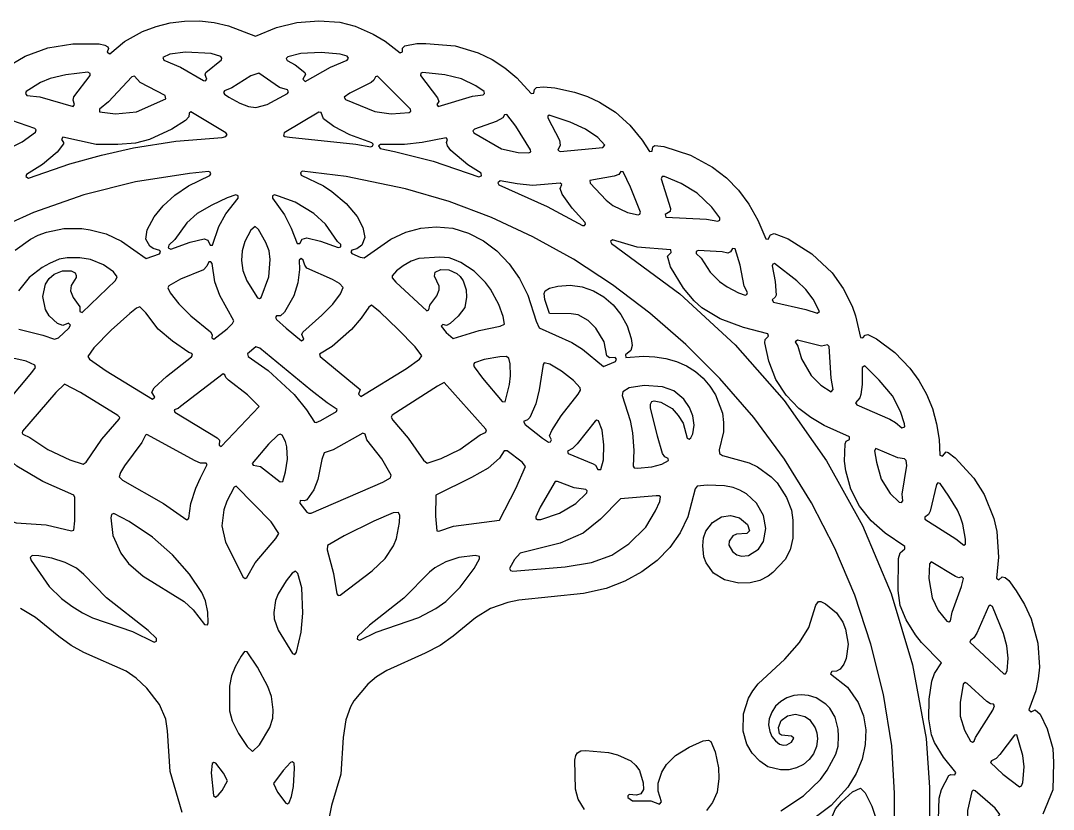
# Model space of a CAD drawing. Header units: metres. Extents: x 5 to 295, y 5 to 295.
# Drawn here: x 107.1 to 295.1, y 151.2 to 294.6 of the extents above; entities that cross this region are included whole.
import ezdxf

# ---------------------------------------------------------------- set-up
doc = ezdxf.new("R2010")
doc.units = ezdxf.units.M

msp = doc.modelspace()

# ---------------------------------------------------------------- linework, layer by layer
at = {"layer": 'CUT'}
for points in [[(104.2461, 285.9705), (107.9423, 288.1706), (112.1083, 289.6808), (116.6305, 290.425), (121.4157, 290.3955), (122.4619, 290.1711), (122.9903, 289.8647), (123.1098, 289.5314), (122.9095, 288.8801), (123.3505, 288.606), (126.0157, 290.8057), (129.3122, 292.6422), (131.781, 293.5716), (134.3508, 294.224), (136.9849, 294.5528), (139.6932, 294.5824), (142.3546, 294.2837), (144.9848, 293.6603), (149.9079, 291.7695), (153.7009, 293.3782), (157.4222, 294.2865), (161.3785, 294.6137), (165.2585, 294.3147), (168.0396, 293.6022), (171.303, 292.1321), (173.5038, 290.8818), (176.2194, 288.7783), (176.6496, 288.9563), (176.6123, 289.6193), (177.054, 290.0589), (179.264, 290.4518), (180.87, 290.4833), (186.2346, 290.0135), (190.4291, 288.7471), (192.9579, 287.5416), (195.2606, 286.0327), (197.4163, 284.2277), (200.0726, 281.3455), (200.5296, 281.4525), (200.6365, 282.1212), (201.0055, 282.4764), (202.2876, 282.6017), (204.3331, 282.4262), (207.9359, 281.6222), (210.3276, 280.7938), (212.5148, 279.7869), (215.3845, 277.9715), (217.9907, 275.6361), (220.2421, 272.8853), (221.5955, 270.8199), (222.0579, 270.8951), (222.179, 271.6817), (222.5696, 271.8908), (224.214, 271.7531), (229.0192, 270.1589), (233.0348, 267.961), (235.5887, 266.007), (237.8032, 263.7576), (239.6919, 261.2296), (241.3198, 258.336), (242.739, 254.951), (243.203, 254.9022), (243.584, 255.6861), (244.2475, 255.8835), (246.8131, 254.9188), (251.1256, 252.2276), (254.8261, 248.7621), (256.8573, 245.9252), (258.4701, 242.6995), (259.1031, 240.9472), (259.9982, 236.9996), (260.4277, 236.9133), (260.8354, 237.4234), (261.2951, 237.5124), (262.928, 236.7244), (266.231, 234.2491), (268.977, 231.4107), (270.6039, 229.1447), (271.9929, 226.6966), (273.0617, 224.0635), (273.8421, 221.2706), (274.278, 218.4522), (274.4161, 215.5591), (274.9233, 215.4049), (275.5547, 216.1815), (275.9601, 216.0831), (277.1966, 215.0819), (280.5893, 211.3963), (282.5005, 208.4067), (284.2282, 204.0728), (284.7702, 201.7251), (285.1218, 197.0069), (284.7574, 193.1918), (285.1762, 192.9282), (285.7722, 193.4662), (286.3335, 193.3366), (286.9547, 192.783), (288.3436, 190.9196), (289.8495, 188.4071), (291.0208, 185.8304), (292.2629, 181.4046), (292.5633, 177.0559), (292.3289, 174.8888), (291.8749, 172.7146), (290.6259, 169.2484), (291.018, 168.8935), (291.8023, 169.2425), (292.6572, 168.4955), (293.931, 165.795), (294.9602, 162.2369), (295.083, 159.6944), (294.962, 154.7377), (293.1519, 150.2732)], [(106.1366, 252.8559), (108.919, 254.8768), (110.3411, 255.6199), (111.844, 256.1731), (114.9786, 256.7883), (118.27, 256.7922), (119.7864, 256.5861), (122.6901, 255.8186), (125.4774, 254.5176), (129.9787, 251.3473), (132.4212, 252.234), (132.5872, 252.5207), (132.4728, 252.8316), (131.2446, 253.1592), (130.6352, 253.5947), (129.9303, 254.8473), (130.1803, 256.5531), (131.4158, 258.9658), (133.0818, 260.9658), (135.207, 262.887), (137.7176, 264.5624), (141.579, 266.4733), (141.7538, 266.7586), (141.6432, 267.0745), (141.3285, 267.1882), (137.8624, 266.8319), (128.0201, 265.2841), (118.6629, 262.9457), (109.493, 259.7523), (100.342, 255.6002)], [(266.1862, 143.6433), (266.1866, 154.0952), (265.6914, 162.7041), (264.1423, 172.0618), (261.8916, 181.1865), (258.9282, 190.1062), (255.301, 198.674), (251.0449, 206.9238), (246.133, 214.8495), (240.5582, 222.4195), (234.3867, 229.5545), (228.2054, 235.7066), (221.6629, 241.4274), (214.8701, 246.5585), (207.7645, 251.2089), (200.3704, 255.3167), (192.8516, 258.8138), (185.1035, 261.7388), (177.2025, 264.0517), (166.3768, 266.247), (158.4037, 267.2278), (158.0521, 266.9649), (158.1678, 266.5415), (162.2772, 264.5651), (163.788, 263.5687), (166.3879, 261.3794), (168.3811, 258.9911), (169.4213, 257.0193), (169.7752, 255.1868), (169.2335, 253.8114), (168.3365, 253.124), (167.3849, 252.8896), (167.2597, 252.5857), (167.4421, 252.2726), (168.9392, 251.5958), (169.6579, 251.4865), (174.5179, 254.8669), (177.22, 256.1402), (179.9764, 256.8787), (182.7901, 257.1428), (185.7827, 256.8505), (188.6627, 255.9853), (191.3837, 254.5762), (193.821, 252.725), (196.056, 250.3963), (197.9186, 247.6987), (199.4297, 244.6766), (200.9478, 239.9626), (201.4943, 238.7631), (207.4751, 236.1055), (209.4043, 234.8568), (213.2059, 231.7302), (215.395, 232.6221), (215.5773, 233.021), (215.3108, 233.3273), (214.3266, 233.3194), (213.8374, 233.6466), (213.3187, 236.1724), (211.8155, 238.6816), (210.4377, 240.0523), (208.6163, 241.1072), (207.3206, 241.3138), (203.412, 241.3765), (202.5339, 243.9216), (202.4084, 244.9987), (202.601, 245.4652), (203.4165, 245.9755), (204.8987, 246.3334), (207.1349, 246.5082), (209.3457, 246.201), (211.3763, 245.4933), (213.2852, 244.3898), (214.9554, 242.9582), (216.3694, 241.1928), (217.4976, 239.0888), (218.2234, 236.8242), (218.4121, 235.5536), (218.2156, 234.6475), (217.1922, 233.8142), (217.2965, 233.3315), (220.5204, 233.5875), (222.5661, 233.5013), (224.5821, 233.178), (226.5127, 232.6169), (228.3504, 231.8355), (229.9366, 230.8088), (231.3382, 229.5915), (232.5628, 228.1645), (233.5757, 226.5687), (234.8478, 223.234), (235.0824, 221.5557), (235.0521, 219.8506), (234.2857, 216.5847), (234.322, 215.8908), (234.8735, 215.5549), (239.7489, 214.1691), (241.2358, 213.4522), (243.6996, 211.6629), (244.8041, 210.5262), (246.4914, 207.8867), (247.4345, 205.5881), (247.6795, 203.7536), (247.6514, 200.471), (247.1894, 198.3908), (246.2522, 196.6196), (244.0101, 194.2309), (243.2038, 193.5838), (241.6513, 192.7636), (239.8979, 192.3629), (237.8169, 192.3335), (235.2652, 192.9006), (233.2376, 194.1422), (231.8904, 195.9883), (231.4704, 197.1187), (231.265, 199.1154), (231.3867, 200.5516), (231.8266, 201.7661), (233.0769, 203.3126), (234.6733, 204.3442), (236.3271, 204.6143), (237.9773, 204.1991), (239.4209, 202.9663), (239.7852, 201.809), (239.2947, 201.3315), (237.4227, 201.2388), (236.7597, 200.9432), (236.0794, 199.9707), (236.034, 199.2437), (236.683, 198.0411), (237.4653, 197.4734), (238.3394, 197.1984), (239.6058, 197.3306), (241.4126, 198.4999), (242.3631, 199.9115), (242.7768, 202.2627), (242.3314, 204.6218), (241.0725, 206.8458), (239.2309, 208.5475), (238.0365, 209.2348), (236.8043, 209.7178), (235.223, 209.9969), (232.0824, 210.1409), (230.2518, 209.933), (229.9038, 209.448), (228.5659, 204.3904), (227.1884, 201.464), (225.3078, 198.7918), (222.9878, 196.4117), (220.1966, 194.3407), (217.1232, 192.6605), (213.724, 191.3643), (209.5834, 190.4553), (197.8363, 189.1951), (195.822, 188.8138), (192.6535, 187.7299), (189.9007, 186.0262), (185.8786, 182.6528), (183.4607, 180.9707), (180.7378, 179.5482), (173.7538, 176.4519), (171.9016, 175.2672), (170.3193, 173.9466), (167.7726, 170.9013), (167.1417, 169.8058), (166.295, 167.4339), (165.8548, 164.2305), (165.385, 157.597), (163.7358, 151.8415), (163.0996, 148.8684)], [(274.1552, 149.3592), (274.3016, 153.2031), (274.7475, 154.7985), (276.051, 157.3133), (276.4166, 157.5317), (277.1308, 157.4334), (277.3486, 157.8805), (275.0637, 160.6736), (273.4833, 163.3072), (272.9272, 164.7013), (272.4006, 167.6282), (272.4583, 171.213), (272.9849, 174.4918), (273.483, 175.8619), (274.7077, 177.8462), (271.0829, 181.5203), (269.9683, 182.9355), (268.2978, 185.6317), (267.223, 188.2526), (266.8605, 190.9488), (266.9187, 196.7886), (267.1997, 197.8377), (268.0248, 198.5259), (268.0765, 198.9507), (264.4834, 201.4238), (261.9299, 203.6529), (259.8121, 206.3293), (258.241, 209.4052), (257.317, 212.7559), (257.1043, 214.518), (257.1939, 217.644), (257.3941, 218.1101), (257.9904, 218.4659), (257.9549, 218.9015), (253.3959, 220.9681), (250.9607, 222.421), (248.7546, 224.0634), (246.4382, 226.4971), (244.5976, 229.3702), (243.2908, 232.6865), (242.5738, 236.0377), (242.6372, 236.6003), (243.2352, 237.2551), (243.1165, 237.6707), (238.6972, 238.8067), (234.4218, 240.3878), (231.1315, 242.398), (229.7317, 243.6733), (227.7503, 245.955), (225.4313, 249.8592), (224.8779, 251.7686), (225.5396, 252.4684), (225.4406, 252.9214), (219.3303, 253.4471), (214.8275, 254.7581), (214.5178, 254.4468), (214.6621, 254.0669), (227.1095, 244.9499), (237.2056, 235.6485), (246.0981, 225.5274), (253.8182, 214.553), (260.3541, 202.8057), (265.5458, 190.422), (269.4466, 177.4795), (271.9628, 164.0501), (272.5534, 155.1679), (272.5538, 144.5492)], [(106.8378, 238.4754), (111.1719, 237.4211), (111.1719, 237.4211), (113.3095, 236.6794), (114.0123, 236.9305), (115.8829, 238.699), (116.1967, 239.2293), (115.8675, 239.5913), (114.8305, 239.1466), (113.8692, 239.5198), (112.3505, 240.9362), (111.665, 242.052), (111.1502, 244.4587), (111.653, 246.7069), (112.3195, 247.733), (113.2552, 248.5375), (114.7549, 249.1373), (116.325, 249.1401), (117.0504, 248.7241), (117.2719, 248.2917), (117.2198, 247.9092), (116.3526, 246.4531), (116.2358, 245.5024), (116.7021, 244.2471), (117.9055, 242.5768), (117.9409, 241.7284), (118.3228, 241.5271), (124.4178, 247.3754), (124.7086, 248.0438), (124.0602, 248.9143), (122.2243, 250.196), (119.8323, 251.163), (117.9208, 251.4807), (115.5775, 251.4807), (114.1468, 251.224), (112.4109, 250.4721), (111.0687, 249.7394), (108.7035, 247.8863), (106.7404, 245.4959)], [(245.5067, 150.8786), (249.611, 153.6058), (252.7121, 156.6261), (253.9268, 158.2793), (255.4978, 161.2193), (255.9027, 162.6436), (255.9912, 164.459), (255.9291, 165.7633), (255.4049, 167.9393), (254.4185, 169.5836), (253.6902, 170.3178), (251.9022, 171.4397), (250.5325, 171.8812), (249.1727, 172.0222), (247.8699, 171.8532), (246.5923, 171.4269), (245.4863, 170.7751), (244.5168, 169.9139), (243.8236, 168.8584), (243.3779, 167.6637), (243.2637, 166.5268), (243.472, 165.342), (243.8681, 164.4214), (244.4882, 163.6267), (245.2683, 163.027), (245.9411, 162.8195), (246.6066, 162.88), (247.4582, 163.3849), (247.8484, 164.1412), (247.4158, 164.4727), (245.6288, 164.6449), (245.245, 164.914), (245.036, 166.0795), (245.5624, 167.3439), (246.6995, 168.1746), (248.1649, 168.4907), (249.8794, 168.071), (250.6837, 167.5021), (251.7487, 166.0223), (252.0354, 165.0663), (252.1624, 164.0029), (251.9867, 162.6087), (251.4429, 161.2646), (250.6705, 160.2281), (249.6278, 159.3408), (248.3628, 158.7387), (246.936, 158.3738), (245.405, 158.3492), (243.1076, 158.9062), (241.6656, 159.9065), (240.2878, 161.4065), (239.3036, 163.0552), (238.6496, 165.4116), (238.6846, 168.5147), (239.5944, 171.3628), (240.3679, 172.7102), (241.3861, 174.0071), (246.2161, 178.4863), (248.8646, 181.4872), (250.6002, 184.2726), (251.8816, 188.296), (252.3611, 188.9896), (252.7467, 188.9895), (253.6076, 188.5728), (255.6106, 186.8934), (256.7689, 185.2218), (257.2703, 183.9573), (257.7276, 181.2029), (257.3968, 178.6176), (256.9426, 177.5572), (256.2651, 176.6914), (255.6451, 176.2833), (254.7628, 176.2555), (254.5491, 175.8365), (257.6344, 173.3852), (259.5515, 170.633), (260.5046, 168.1909), (260.9474, 165.6314), (260.8645, 162.9805), (260.2684, 160.2791), (259.2111, 157.6916), (257.6594, 155.1788), (254.6567, 151.8792), (250.9783, 149.1139)], [(136.5476, 150.5926), (134.3808, 158.0358), (133.8815, 165.4323), (133.5707, 167.5873), (132.3807, 170.236), (130.0802, 173.2247), (128.1789, 175.0103), (126.3582, 176.3205), (118.6297, 179.7184), (116.336, 180.9696), (114.0666, 182.5911), (109.8383, 186.0828), (107.0881, 187.7272)], [(209.7289, 151.1269), (208.6293, 153.0078), (208.0914, 154.8463), (208.0027, 160.1343), (208.1652, 160.948), (208.5004, 161.4737), (209.1112, 161.7995), (209.9253, 161.8992), (214.1475, 161.4889), (215.7688, 161.0907), (218.1812, 159.9726), (219.1147, 159.1701), (219.778, 158.2156), (220.4584, 155.9664), (220.4642, 154.7747), (220.0171, 153.9681), (219.2379, 153.7457), (217.884, 153.893), (217.6196, 153.6343), (217.6673, 153.302), (218.4928, 152.7266), (221.8196, 152.7294), (223.4303, 152.1186), (223.7729, 152.5262), (223.1861, 154.455), (223.1546, 155.9077), (223.8067, 157.954), (224.6692, 159.3118), (226.3417, 160.9514), (228.7913, 162.4865), (231.3778, 163.654), (232.3287, 163.7454), (232.7521, 163.4905), (233.5524, 161.6561), (234.1421, 158.74), (234.2323, 156.7734), (233.8787, 154.2977), (233.0749, 152.4087), (231.9392, 150.9594)], [(254.7055, 149.5946), (255.4273, 151.2664), (256.51, 152.5679), (258.5482, 154.3367), (259.979, 155.0143), (260.8129, 154.1669), (262.0716, 151.737), (262.6783, 149.9454)]]:
    msp.add_lwpolyline(points, dxfattribs=at)
for points in [[(140.428, 283.7238), (140.7908, 283.6988), (141.0077, 283.9472), (140.7103, 284.7376), (140.86, 285.1732), (143.664, 287.4988), (143.7708, 287.8094), (143.6024, 288.0914), (141.8001, 288.633), (137.1669, 288.8916), (134.2927, 288.5155), (133.0221, 287.9447), (133.1874, 287.4207), (136.2279, 286.1588), (140.428, 283.7238)], [(166.5554, 287.4149), (166.8346, 287.7902), (166.5529, 288.1635), (165.3092, 288.5186), (161.8448, 288.8323), (158.152, 288.6546), (155.7508, 288.0617), (155.4787, 287.7147), (155.6253, 287.3824), (157.1036, 286.5707), (158.8679, 285.1856), (158.9887, 284.8192), (158.5084, 283.9679), (158.898, 283.5778), (163.5491, 286.179), (166.5554, 287.4149)], [(108.1715, 281.7134), (108.0133, 281.3378), (108.2761, 281.0263), (110.6344, 280.7534), (116.6982, 279.0326), (116.9644, 279.3705), (116.6869, 280.1373), (116.8215, 280.7519), (119.7695, 284.6544), (119.8179, 284.9881), (119.3978, 285.2588), (115.3389, 284.7328), (112.5279, 284.102), (110.7311, 283.3374), (108.1715, 281.7134)], [(128.8977, 283.3484), (127.8348, 284.5335), (127.3951, 284.394), (123.1281, 279.8627), (121.4759, 278.5411), (121.4733, 278.0114), (124.382, 277.6812), (128.2179, 278.0218), (133.5348, 280.4245), (133.445, 280.9752), (128.8977, 283.3484)], [(155.7086, 281.376), (155.891, 281.6954), (155.7267, 282.0245), (154.2628, 282.4733), (150.5184, 285.083), (149.0354, 284.5612), (145.5728, 282.4051), (144.2444, 281.8581), (144.0656, 281.5322), (144.2099, 281.2274), (145.0013, 280.7039), (147.0308, 279.5873), (148.5868, 278.995), (149.94, 278.8259), (151.9884, 279.3437), (155.7086, 281.376)], [(177.835, 277.8961), (178.1559, 278.145), (178.0816, 278.5442), (172.0783, 284.5136), (171.6929, 284.398), (171.4345, 283.7872), (170.9588, 283.3792), (167.0376, 281.419), (166.0196, 280.6922), (166.2456, 280.2603), (171.6034, 278.0807), (174.5936, 277.6823), (177.835, 277.8961)], [(180.333, 285.2015), (179.9663, 285.052), (179.9194, 284.6589), (183.0253, 280.5604), (183.2245, 279.9282), (182.866, 279.3532), (183.1317, 279.002), (189.3624, 280.8701), (191.3036, 281.1048), (191.5669, 281.365), (191.4681, 281.7565), (189.9838, 282.789), (187.3644, 284.0311), (184.3145, 284.7608), (180.333, 285.2015)], [(102.8801, 276.0219), (99.6191, 270.8176), (99.9992, 270.5415), (102.4683, 270.6793), (104.5415, 271.115), (107.4457, 272.5572), (109.8238, 274.3498), (109.9529, 274.7633), (109.731, 275.0122), (105.5089, 276.469), (104.7498, 276.8694), (104.3718, 277.4192), (104.0411, 277.4533), (102.8801, 276.0219)], [(128.0347, 272.3128), (124.8143, 272.0754), (120.8965, 272.1047), (114.8108, 273.4552), (114.5541, 273.0256), (114.9686, 272.4758), (114.9523, 272.1832), (113.7702, 270.6807), (111.1346, 268.4278), (108.2134, 266.6613), (108.0769, 266.249), (108.5585, 265.978), (116.1089, 268.5626), (121.8354, 270.177), (127.6855, 271.464), (135.3878, 272.6698), (143.8347, 273.375), (144.5117, 273.5199), (144.7082, 273.9117), (144.4716, 274.2309), (138.097, 278.012), (137.7886, 277.8148), (137.7361, 277.1423), (137.1431, 276.4746), (134.6391, 274.8589), (130.6001, 272.9708), (128.0347, 272.3128)], [(162.2715, 276.7682), (161.8599, 277.9412), (161.4232, 278.0017), (155.101, 274.22), (154.9678, 273.7186), (155.1908, 273.5252), (156.0511, 273.4031), (168.1225, 272.1723), (170.8631, 271.6593), (171.2255, 271.8377), (171.2774, 272.134), (171.0692, 272.3978), (167.0312, 273.8773), (164.1417, 275.3798), (162.2715, 276.7682)], [(189.7266, 274.8836), (189.4527, 274.5533), (189.616, 274.1915), (194.6519, 271.286), (197.6686, 270.6215), (199.6427, 270.5492), (199.9712, 270.7867), (199.9547, 271.1236), (197.249, 275.4325), (195.5946, 277.5451), (195.2276, 277.5003), (194.8946, 276.9247), (193.6627, 276.2596), (189.7266, 274.8836)], [(205.314, 271.9568), (204.9139, 271.0699), (205.3086, 270.821), (213.0957, 271.5441), (213.4465, 271.9433), (212.1893, 273.3406), (209.9159, 274.8613), (207.153, 276.1567), (203.3394, 277.4295), (203.1091, 277.2435), (203.088, 276.9133), (205.2254, 272.8843), (205.314, 271.9568)], [(190.5291, 266.2182), (191.0047, 266.3758), (190.9326, 266.8716), (188.5069, 268.404), (185.4524, 270.9928), (184.8091, 271.8415), (184.6541, 272.4734), (184.8389, 273.0204), (184.5772, 273.325), (180.1943, 272.4275), (176.9852, 272.1044), (172.6107, 272.1055), (172.2769, 271.8282), (172.5414, 271.3433), (175.1662, 270.8462), (182.1853, 269.033), (190.5291, 266.2182)], [(219.505, 259.283), (219.8495, 259.4085), (219.9264, 259.8009), (218.1506, 264.306), (216.7943, 267.1199), (216.3979, 267.1538), (216.0013, 266.6593), (215.1775, 266.3102), (210.7569, 265.5692), (210.7659, 265.0789), (213.703, 261.9944), (214.8961, 261.0048), (217.5651, 259.7236), (219.505, 259.283)], [(205.3413, 264.0677), (205.6351, 264.7916), (205.3013, 265.0592), (200.2633, 264.6636), (197.511, 264.93), (194.4083, 265.5015), (193.9845, 265.1468), (194.1944, 264.7665), (202.9642, 260.8178), (209.3653, 257.3632), (209.7358, 257.3632), (209.9249, 257.5971), (209.8709, 257.9289), (207.4988, 260.486), (205.6969, 263.0531), (205.3413, 264.0677)], [(224.3304, 266.249), (223.8941, 266.2678), (223.7139, 265.8699), (225.3858, 260.4703), (225.3377, 259.8767), (224.4221, 259.3698), (224.5302, 258.8573), (231.9609, 258.4905), (234.039, 258.162), (234.3717, 258.31), (234.388, 258.7701), (232.9116, 260.7042), (230.2483, 263.2281), (227.368, 264.9914), (224.3304, 266.249)], [(134.1268, 253.7559), (134.0123, 253.3077), (134.4442, 253.0705), (137.9661, 254.3248), (140.559, 254.9164), (141.1902, 254.7016), (141.6023, 253.7804), (142.0676, 253.7771), (143.1982, 257.158), (144.4631, 259.4799), (146.7222, 262.3417), (146.7198, 262.778), (146.3143, 262.9391), (144.7352, 262.4174), (141.9203, 261.0818), (139.2683, 259.5351), (137.397, 257.8634), (135.1788, 254.8227), (134.1268, 253.7559)], [(164.934, 253.3326), (165.3829, 253.4555), (165.3944, 253.9208), (164.7938, 254.4764), (162.6254, 257.5742), (160.4886, 259.5699), (157.1084, 261.5806), (154.0891, 262.7119), (153.3252, 262.9147), (152.9871, 262.7616), (152.9632, 262.325), (155.1428, 259.2941), (156.3913, 256.8955), (157.4433, 254.0578), (157.9649, 254.0746), (158.3536, 254.8833), (159.2449, 255.0919), (161.7291, 254.4953), (164.934, 253.3326)], [(150.2651, 244.2106), (150.5967, 244.0544), (150.9295, 244.2759), (152.3162, 248.0228), (152.5439, 251.1908), (152.3388, 252.7432), (151.7496, 254.2811), (150.4443, 256.6064), (149.8036, 257.1855), (149.044, 256.5101), (147.9411, 254.4509), (147.4273, 252.7356), (147.3131, 250.967), (147.5986, 249.1661), (148.3165, 247.2687), (150.2651, 244.2106)], [(230.4347, 252.8371), (230.081, 252.6424), (230.0892, 252.2388), (231.009, 251.39), (232.6457, 248.8782), (234.3242, 247.1721), (235.7006, 246.1774), (237.8111, 245.0933), (238.9711, 244.6883), (239.3282, 244.7983), (239.4289, 245.1582), (238.7978, 246.3449), (238.0651, 250.1249), (237.1587, 253.128), (236.7, 253.1567), (236.3031, 252.5598), (235.8501, 252.3298), (234.7844, 252.5945), (230.4347, 252.8371)], [(141.979, 250.4316), (141.7648, 250.7706), (141.3972, 250.7619), (141.007, 249.9369), (140.4129, 249.3139), (136.2287, 247.5718), (134.1333, 246.3743), (133.9516, 246.0387), (134.3311, 245.1214), (135.9019, 243.1153), (138.1357, 240.9118), (141.7042, 238.0166), (142.0042, 237.4813), (141.9159, 236.9087), (142.2943, 236.6852), (144.7441, 238.5846), (145.7201, 239.5306), (145.9628, 240.0011), (143.412, 244.6261), (142.474, 247.0917), (141.979, 250.4316)], [(158.575, 251.0665), (158.1739, 251.3464), (157.8221, 251.0513), (157.8852, 249.3367), (157.5626, 246.9229), (156.8623, 244.5541), (155.1861, 241.6136), (154.4256, 240.9532), (153.7025, 240.9441), (153.4962, 240.6063), (153.6797, 240.251), (155.4361, 238.6684), (158.2772, 236.3733), (158.6587, 236.699), (158.2883, 237.5117), (158.4879, 237.9745), (161.9805, 241.0278), (163.9263, 243.0306), (165.3413, 244.9045), (165.8657, 246.069), (165.1933, 246.8128), (163.9237, 247.539), (159.2372, 249.6051), (158.8599, 250.1425), (158.575, 251.0665)], [(174.741, 248.2019), (174.7501, 247.836), (175.445, 247.0798), (181.0782, 241.8547), (181.4071, 242.0319), (181.5795, 242.8641), (182.9123, 244.5403), (183.3338, 245.6722), (183.3014, 246.3177), (182.4633, 248.1202), (182.5835, 248.8863), (183.6362, 249.3488), (185.0864, 249.2859), (186.5383, 248.6262), (187.1391, 248.0695), (187.668, 247.3088), (188.2084, 245.6307), (188.2945, 244.3397), (187.9624, 242.4526), (186.7806, 240.8888), (185.3353, 239.5349), (184.6609, 239.1484), (183.9824, 239.3544), (183.6995, 239.0301), (184.5645, 237.9009), (185.8413, 236.8108), (190.5802, 238.2399), (194.4016, 239.0348), (195.199, 239.431), (194.9483, 240.8364), (194.1549, 242.979), (192.6375, 245.7851), (191.7423, 247.001), (189.6656, 249.0766), (187.2739, 250.6139), (186.1039, 251.1426), (185.1567, 251.457), (183.4022, 251.5963), (179.5798, 251.3737), (178.1972, 250.8453), (176.7348, 250.012), (175.5617, 249.123), (174.741, 248.2019)], [(244.4775, 244.2986), (243.8805, 243.8263), (244.1515, 243.4401), (250.0596, 242.1106), (252.0836, 241.4342), (252.5411, 241.6964), (251.3964, 243.9838), (250.0203, 245.7369), (248.4265, 247.2972), (244.3354, 250.4422), (244.0265, 250.3057), (243.9346, 250.0177), (244.4551, 247.1545), (244.6631, 244.6687), (244.4775, 244.2986)], [(138.2587, 233.4679), (138.4093, 233.7714), (138.2655, 234.0782), (137.7709, 234.2387), (134.765, 236.3398), (132.1425, 238.4895), (129.9224, 241.5054), (128.846, 242.5588), (128.2284, 242.309), (126.995, 241.3368), (123.6079, 238.3008), (120.4881, 235.0944), (119.3501, 233.5185), (119.6617, 233.0527), (122.7192, 230.92), (131.1392, 225.7969), (131.5439, 226.1257), (131.0413, 227.0615), (131.4561, 227.8472), (133.6931, 229.8776), (138.2587, 233.4679)], [(163.8445, 235.3555), (161.5478, 233.9363), (161.6348, 233.5049), (168.9117, 227.5063), (168.655, 226.6534), (169.0271, 226.2847), (177.3418, 231.3613), (179.7227, 233.0526), (180.1716, 233.6546), (178.9111, 235.284), (175.8109, 238.5014), (172.5887, 241.6064), (170.9771, 242.8553), (170.4794, 242.4909), (169.1208, 240.4863), (167.3648, 238.4356), (163.8445, 235.3555)], [(164.7432, 223.8979), (162.9378, 225.1269), (159.9786, 227.383), (150.6955, 235.0253), (149.9576, 235.2684), (148.4434, 234.04), (148.5311, 233.5476), (152.1594, 230.9593), (156.913, 226.6165), (159.1843, 223.8171), (160.6286, 221.5925), (160.9486, 221.5389), (161.7892, 221.8723), (164.5934, 223.5202), (164.7432, 223.8979)], [(254.2842, 235.3518), (253.9669, 235.6805), (252.903, 235.4004), (248.538, 236.5192), (248.0957, 236.196), (248.5518, 235.3993), (249.2249, 233.1223), (250.9942, 230.0678), (252.7735, 228.3104), (254.6606, 227.1237), (255.0392, 227.5309), (254.6451, 229.5733), (254.2842, 235.3518)], [(103.7401, 226.0723), (103.767, 224.9584), (104.0974, 224.8105), (104.7823, 225.4008), (109.1724, 230.6398), (109.8182, 231.536), (109.7238, 231.9572), (108.1476, 232.6745), (106.2942, 233.1153), (104.1122, 233.2842), (103.1104, 232.9502), (102.8383, 231.9845), (102.8942, 230.6208), (103.7401, 226.0723)], [(189.7115, 232.3841), (189.5392, 232.0916), (189.6785, 231.6632), (191.1776, 229.587), (194.7828, 225.3306), (195.3096, 225.2775), (196.1063, 228.4123), (196.2838, 230.018), (196.2568, 232.1731), (195.9955, 233.2034), (195.4911, 233.5217), (194.3672, 233.4904), (191.493, 232.967), (189.7115, 232.3841)], [(199.3771, 222.0326), (198.6321, 221.6916), (198.9669, 221.1528), (202.1041, 218.69), (203.2042, 217.9588), (203.5658, 217.9896), (203.7406, 218.3802), (203.4061, 219.1134), (203.8065, 220.0847), (205.5274, 222.7263), (208.6084, 226.6906), (209.0187, 227.3856), (208.976, 227.8458), (207.7318, 229.1984), (205.5848, 230.8835), (203.4544, 232.1531), (202.4403, 232.4097), (202.2277, 232.089), (201.536, 227.4598), (200.9094, 224.8963), (199.8146, 222.4111), (199.3771, 222.0326)], [(259.8886, 226.0213), (259.0978, 225.1299), (259.2948, 224.7731), (265.3396, 222.1156), (266.3563, 221.5574), (267.5254, 220.5792), (268.0269, 220.751), (268.0045, 221.3022), (267.2789, 223.5596), (265.7949, 226.3866), (263.4065, 229.2161), (260.7618, 231.8263), (260.3011, 231.5079), (260.2784, 228.4581), (260.0638, 226.6359), (259.8886, 226.0213)], [(135.7819, 224.1027), (135.0701, 223.8162), (135.2143, 223.3799), (142.8791, 218.7363), (143.3152, 218.2949), (143.2692, 217.4083), (143.6429, 217.1922), (150.5497, 224.4317), (148.4062, 226.5625), (144.9491, 229.2265), (144.4624, 229.7208), (144.2833, 230.2158), (143.9862, 230.3604), (136.2586, 224.444), (135.7819, 224.1027)], [(107.481, 219.9617), (107.3978, 219.6377), (107.5632, 219.3882), (108.8265, 218.7947), (112.1143, 216.5941), (116.1148, 214.7101), (118.5341, 213.9425), (119.0666, 214.3203), (121.9095, 218.4721), (125.0861, 222.1256), (125.1741, 222.4473), (124.8532, 222.8096), (118.0357, 226.9647), (115.1348, 228.4995), (113.5582, 226.991), (107.481, 219.9617)], [(174.7337, 222.8762), (174.5751, 222.4982), (174.8841, 221.977), (177.6792, 218.6788), (180.446, 214.6577), (181.1112, 214.104), (183.6777, 214.973), (187.0939, 216.5939), (190.7627, 219.2721), (191.7184, 219.7047), (191.8917, 219.9829), (191.7917, 220.295), (184.2406, 228.7926), (182.9914, 228.1671), (174.7337, 222.8762)], [(218.5996, 213.5605), (218.8179, 213.2572), (219.3885, 213.1993), (221.9836, 213.4557), (223.8422, 213.9291), (225.047, 214.6336), (224.9607, 214.9939), (224.3984, 215.2872), (223.9671, 215.8735), (223.0135, 219.0161), (221.7476, 224.1944), (221.7484, 224.8686), (222.0088, 225.3353), (222.4281, 225.4731), (223.6214, 225.2211), (225.6812, 224.0591), (226.8172, 222.8289), (227.7008, 221.3859), (228.4599, 218.7024), (228.7823, 218.5149), (229.1351, 218.7169), (229.4561, 219.479), (229.7053, 221.0598), (229.4935, 222.7381), (228.8835, 224.2836), (227.8244, 225.8034), (226.021, 227.3162), (223.9268, 228.0412), (220.6212, 228.247), (217.9095, 227.8241), (216.727, 227.1292), (216.6366, 226.445), (218.0507, 221.9029), (218.4701, 219.6646), (218.7058, 216.4598), (218.5996, 213.5605)], [(207.546, 216.7744), (206.6329, 216.3065), (206.7927, 215.8719), (211.3039, 214.0351), (211.7646, 213.7465), (212.2125, 212.9846), (212.7058, 213.0069), (213.1921, 214.7388), (213.3043, 217.4781), (212.9556, 220.134), (212.3294, 221.829), (211.9892, 221.9439), (211.6868, 221.7588), (208.449, 217.6439), (207.546, 216.7744)], [(139.8555, 211.479), (141.1076, 213.8909), (140.9105, 214.1174), (139.8628, 214.1279), (138.8884, 214.53), (130.1271, 219.3575), (129.841, 219.1967), (129.1861, 217.8649), (126.0128, 213.645), (125.3107, 212.4155), (125.0809, 211.6339), (125.6699, 211.0449), (133.1555, 206.8044), (137.3973, 203.8233), (137.7263, 204.1036), (138.104, 206.8158), (139.0212, 209.5732), (139.8555, 211.479)], [(152.2236, 217.5804), (149.2764, 214.0666), (149.4507, 213.7775), (150.7949, 213.5411), (154.3548, 210.7391), (154.8394, 210.7904), (155.3643, 212.5507), (155.7071, 214.8662), (155.558, 217.1085), (155.3257, 218.0482), (154.7235, 219.1958), (154.3489, 219.3869), (153.9703, 219.2452), (152.2236, 217.5804)], [(158.8184, 207.2709), (158.0063, 207.3639), (157.9419, 206.8805), (159.2374, 205.2513), (159.5877, 205.028), (159.9944, 205.0696), (173.0664, 210.6938), (174.4348, 211.4757), (174.5839, 211.9723), (172.8575, 214.9446), (170.1623, 218.4015), (169.8587, 219.4145), (169.4191, 219.5747), (164.0009, 216.5323), (162.3755, 215.9881), (161.9591, 214.7816), (161.2209, 211.1852), (160.4805, 209.283), (159.2521, 207.4424), (158.8184, 207.2709)], [(100.3504, 213.5963), (100.3404, 212.9332), (100.8154, 211.8086), (104.7047, 204.5245), (105.4376, 203.6005), (106.3174, 203.2917), (111.7573, 202.9436), (116.383, 201.8043), (116.834, 201.9638), (117.0063, 203.6672), (117.0068, 207.8826), (116.8285, 208.3245), (111.1979, 210.8119), (106.4499, 213.5665), (104.6624, 215.1696), (104.3842, 215.8193), (104.4129, 216.269), (104.1751, 216.4999), (103.814, 216.4432), (101.3695, 214.5946), (100.3504, 213.5963)], [(195.6744, 216.4021), (195.1485, 216.3831), (194.3112, 215.021), (192.1988, 213.2131), (189.1999, 211.5088), (182.7077, 208.3297), (182.6421, 204.4879), (182.912, 201.8218), (183.2697, 201.7413), (185.9263, 202.6506), (194.2779, 203.7594), (197.2479, 209.5467), (199, 213.5484), (198.4309, 214.2994), (195.6744, 216.4021)], [(267.0331, 207.0585), (267.4358, 207.0001), (267.6667, 207.2933), (267.5967, 208.5184), (268.4389, 213.7277), (268.28, 214.6032), (267.9746, 214.9444), (266.7617, 215.1063), (262.7798, 216.7825), (262.5331, 216.3929), (262.8807, 214.2962), (263.7483, 211.1994), (265.3963, 208.6367), (267.0331, 207.0585)], [(210.1623, 208.7298), (210.2468, 209.0924), (209.9888, 209.3607), (207.8771, 209.6478), (204.8421, 210.7851), (204.4092, 210.7709), (201.6955, 206.1046), (200.9128, 204.3962), (200.9261, 204.061), (201.1947, 203.8602), (201.8334, 203.9117), (205.2173, 205.0172), (208.1549, 206.8144), (210.1623, 208.7298)], [(277.3442, 200.3661), (278.8141, 199.1915), (279.0939, 199.3777), (279.1082, 200.3238), (278.621, 203.0354), (278.1771, 204.3122), (277.6248, 205.5573), (276.0453, 208.1411), (274.4859, 210.4329), (274.0329, 210.534), (273.8153, 210.2817), (272.6641, 205.4047), (272.3782, 204.786), (271.7148, 204.3036), (271.6653, 203.9441), (277.3442, 200.3661)], [(152.7053, 203.4543), (146.3472, 209.9234), (145.9813, 209.7699), (144.6499, 207.2329), (144.1041, 205.6685), (143.7668, 202.7158), (144.4077, 199.7947), (147.6071, 193.4038), (148.019, 193.1646), (148.3052, 193.344), (149.8093, 195.9842), (153.5783, 200.4542), (154.1332, 201.3412), (152.7053, 203.4543)], [(196.1236, 194.9666), (196.2618, 194.5938), (196.7246, 194.5069), (206.2674, 195.2689), (211.0481, 196.0872), (214.7201, 197.4061), (217.848, 199.4566), (220.899, 202.5018), (222.6996, 205.4586), (223.4715, 207.1712), (223.5752, 207.9955), (223.3227, 208.196), (222.7909, 208.2066), (216.2975, 207.618), (212.6652, 203.9307), (209.5118, 201.4242), (205.3432, 199.6034), (198.0648, 197.7431), (197.0042, 196.6289), (196.1236, 194.9666)], [(124.0731, 204.9676), (123.6846, 204.7995), (123.5791, 204.172), (123.9469, 200.9964), (125.388, 197.7886), (126.7386, 195.9142), (129.4466, 193.5545), (136.9054, 188.992), (138.5652, 187.4815), (140.5905, 184.7882), (141.1166, 184.7522), (141.2655, 185.0671), (141.2091, 187.0367), (140.7668, 189.0672), (140.1026, 190.5896), (137.8708, 193.9747), (134.7537, 197.468), (131.1329, 200.6544), (126.9035, 203.5147), (124.0731, 204.9676)], [(164.6805, 190.3441), (164.9449, 190.0453), (165.3072, 190.1123), (171.1187, 194.528), (173.4954, 196.7944), (175.0216, 199.111), (175.5581, 200.4518), (176.0998, 203.3277), (176.1257, 204.6162), (175.9226, 205.131), (174.921, 205.0765), (171.3923, 203.5716), (166.0015, 200.9347), (163.0064, 199.1665), (162.9241, 198.3518), (164.0605, 194.0577), (164.6805, 190.3441)], [(109.2221, 197.3154), (108.8694, 196.979), (109.0614, 196.4316), (112.3315, 191.7166), (114.5588, 189.5155), (116.4545, 188.1141), (118.3934, 186.898), (120.2185, 186.0277), (127.4913, 183.5343), (131.4252, 181.5987), (131.8702, 181.7493), (131.8476, 182.2186), (130.3612, 183.7281), (122.7399, 189.6211), (118.6586, 193.9052), (117.3265, 195.0158), (115.2222, 196.0865), (112.8146, 196.8429), (110.4446, 197.2785), (109.2221, 197.3154)], [(168.4385, 182.5786), (168.3885, 182.1148), (168.8555, 181.9459), (171.8139, 183.3911), (179.6089, 186.0879), (182.711, 187.685), (184.5387, 188.9933), (187.1105, 191.5677), (189.6725, 195.0051), (190.624, 196.7058), (190.6185, 197.1333), (189.865, 197.3372), (186.8836, 196.9576), (184.5196, 196.1758), (182.5115, 195.0731), (181.5581, 194.3275), (176.8816, 189.5644), (170.6232, 184.6514), (168.4385, 182.5786)], [(275.6935, 185.3696), (276.0702, 185.2481), (276.3468, 185.4829), (276.6524, 187.0263), (278.3517, 191.6862), (278.7136, 193.1624), (278.4163, 193.4346), (277.8707, 193.2673), (277.2663, 193.4905), (272.8187, 196.1609), (272.5261, 195.8396), (272.4087, 193.1678), (273.0369, 189.6352), (274.0932, 187.3367), (275.6935, 185.3696)], [(156.6174, 179.4916), (157.0598, 179.3509), (157.3632, 179.7618), (158.1687, 183.4168), (158.5209, 186.8508), (158.315, 191.4361), (157.5975, 194.0846), (157.1625, 194.4609), (156.5754, 194.0982), (155.453, 192.75), (154.0095, 190.36), (153.5342, 189.165), (153.2001, 186.9724), (153.2936, 185.8305), (154.0203, 183.7407), (156.6174, 179.4916)], [(279.8901, 181.5795), (286.0765, 175.846), (286.3698, 175.8203), (286.69, 176.3683), (286.8387, 178.6483), (286.608, 180.899), (286.0014, 183.1527), (284.0036, 188.0638), (283.5764, 188.2997), (283.2891, 188.0794), (281.1792, 183.1974), (280.6377, 182.3726), (279.9819, 181.9005), (279.8901, 181.5795)], [(148.3664, 179.8283), (147.8754, 179.8576), (147.2552, 179.0194), (146.1679, 177.1078), (145.5218, 175.451), (145.169, 173.6011), (145.1405, 169.1014), (145.6201, 167.2584), (146.7801, 164.994), (148.353, 162.6048), (149.3358, 161.715), (150.6215, 162.9004), (152.4713, 166.0763), (153.0129, 167.776), (153.0986, 169.2985), (152.7899, 171.7204), (152.1189, 173.5063), (150.2277, 177.0248), (148.3664, 179.8283)], [(280.033, 163.5712), (280.3625, 163.3976), (280.6874, 163.5796), (280.9009, 164.2405), (284.0747, 169.2194), (284.3991, 169.9902), (284.1945, 170.2917), (283.6577, 170.3335), (283.0055, 170.7744), (279.422, 174.0619), (279.0269, 174.2363), (278.6842, 173.9242), (278.1239, 170.5976), (278.1457, 168.1093), (278.8867, 165.6022), (280.033, 163.5712)], [(289.5145, 160.9559), (288.4526, 164.7353), (288.0185, 164.6869), (285.3387, 161.1175), (284.6887, 160.4103), (283.8102, 160.0105), (283.6719, 159.7001), (285.8739, 157.5676), (288.9522, 155.2944), (289.2744, 155.4694), (289.5224, 156.0734), (289.7699, 158.8818), (289.5145, 160.9559)], [(155.3856, 152.2942), (155.7326, 152.1865), (156.0178, 152.4116), (156.442, 153.4937), (156.7904, 155.3404), (156.9663, 158.6862), (156.8909, 159.5645), (156.5762, 159.8135), (156.2588, 159.7107), (154.9142, 158.252), (153.1844, 155.8463), (153.8784, 154.3169), (155.3856, 152.2942)], [(142.6561, 159.597), (142.3057, 159.7172), (142.0129, 159.4903), (141.8029, 157.796), (142.2341, 153.6961), (142.6174, 153.3867), (143.1172, 153.7266), (143.7984, 154.6109), (144.7767, 156.3688), (144.0763, 157.7741), (142.6561, 159.597)], [(280.8427, 154.5598), (280.4894, 154.64), (280.2226, 154.395), (279.4666, 150.9625), (279.521, 149.0004), (280.1405, 146.8541), (280.0511, 145.9463), (280.4132, 145.6134), (283.5594, 148.271), (285.3355, 150.2641), (284.4686, 151.406), (280.8427, 154.5598)]]:
    msp.add_lwpolyline(points, close=True, dxfattribs=at)

doc.saveas('drawing.dxf')
